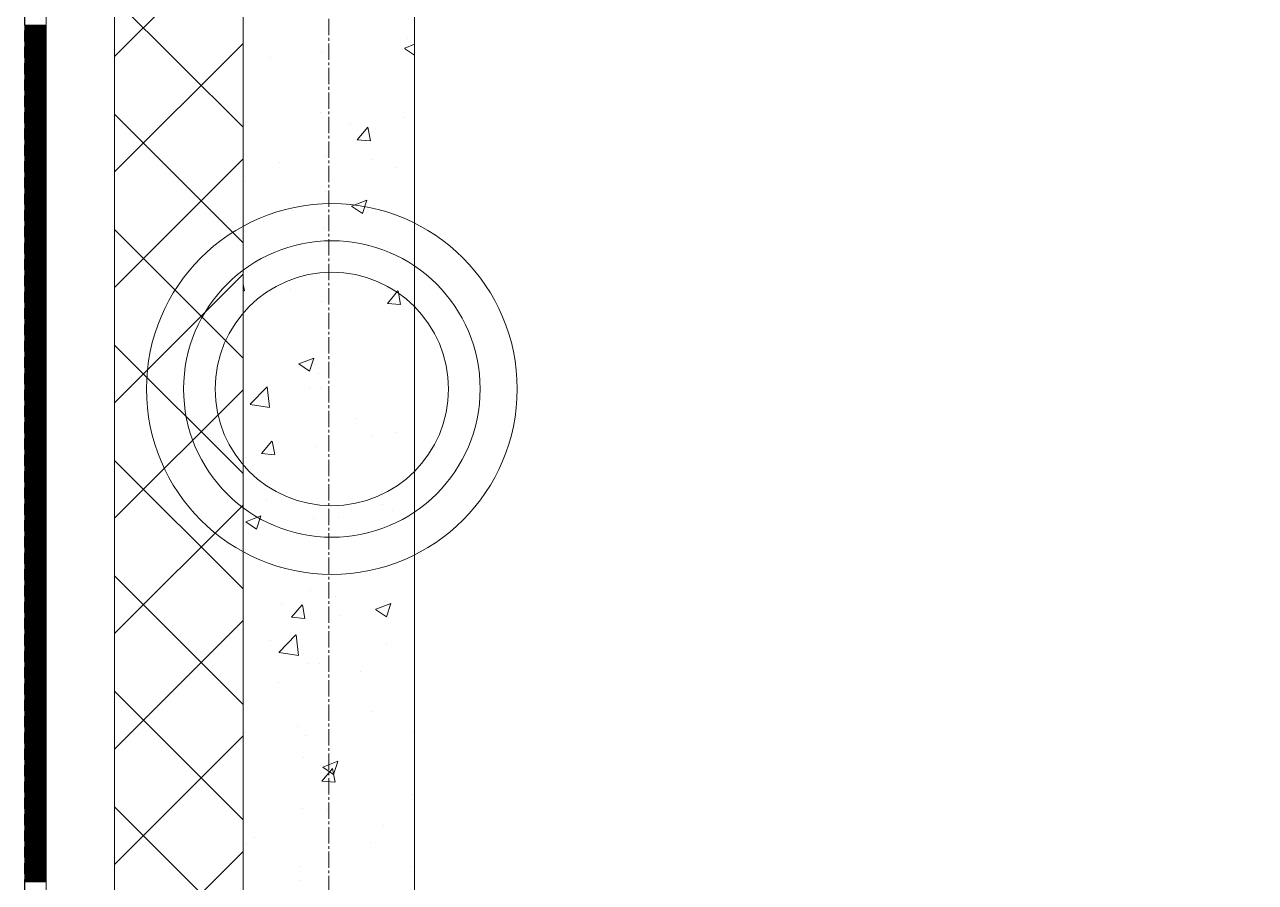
# Model space of a CAD drawing. Header units: millimetres. Extents: x 538266 to 1167394, y 114608 to 637157.
# Drawn here: x 828883 to 830319, y 207996 to 208996 of the extents above; entities that cross this region are included whole.
import ezdxf
from ezdxf.enums import TextEntityAlignment as Align

# ---------------------------------------------------------------- set-up
doc = ezdxf.new("R2010")
doc.units = ezdxf.units.MM
doc.linetypes.add('CENTER2', pattern=[28.575, 19.05, -3.175, 3.175, -3.175])
doc.linetypes.add('DASHED', pattern=[19.05, 12.7, -6.35])
doc.layers.get('Defpoints').update_dxf_attribs({"color": 140})
doc.layers.add('АР_Делит', color=120, linetype='Continuous', lineweight=0, plot=False)
for name, color, linetype, lineweight in [('АР_Стены ПЕНОблок', 52, 'Continuous', 20), ('АР_Тонкая', 254, 'Continuous', 5), ('АР_Утеплитель', 31, 'Continuous', 0), ('АР_Штриховка', 8, 'Continuous', 0)]:
    doc.layers.add(name, color=color, linetype=linetype, lineweight=lineweight)
doc.layers.add('РД_Оси_100', color=7, linetype='Continuous', lineweight=0, true_color=0x525252)
doc.styles.add('style1', font='ARIALN.TTF')

# ---------------------------------------------------------------- blocks, each defined once
blk = doc.blocks.new('2_этаж')
at = {"layer": 'АР_Делит', "color": 18, "true_color": 0x000000}
for radius in [216.3, 173, 136.2]:
    blk.add_circle((672877, 208571.3), radius, dxfattribs=at)
at = {"layer": 'АР_Стены ПЕНОблок', "color": 18, "linetype": 'Continuous', "lineweight": 20, "true_color": 0x000000}
for p, q in [((672773.6, 213213.2), (672773.6, 137013.2)), ((672973.6, 137013.2), (672973.6, 213213.2))]:
    blk.add_line(p, q, dxfattribs=at)
at = {"layer": 'АР_Тонкая', "color": 18, "linetype": 'Continuous', "lineweight": 5, "true_color": 0x000000}
for p, q in [((672518.6, 213213.2), (672518.6, 137013.2)), ((672543.6, 213213.2), (672543.6, 137013.2)), ((672543.6, 137013.2), (672543.6, 213213.2)), ((672623.6, 137013.2), (672623.6, 213213.2))]:
    blk.add_line(p, q, dxfattribs=at)
at = {"layer": 'АР_Утеплитель', "color": 18, "linetype": 'Continuous', "lineweight": 0, "true_color": 0x000000}
for p, q in [((672623.6, 213213.2), (672623.6, 137013.2)), ((672773.6, 137013.2), (672773.6, 213213.2))]:
    blk.add_line(p, q, dxfattribs=at)
at = {"layer": 'АР_Штриховка', "color": 18, "linetype": 'Continuous', "lineweight": 0, "true_color": 0x000000}
for p, q in [((672623.6, 208959.3), (672773.6, 209109.3)), ((672773.6, 208876.7), (672623.6, 209026.7)), ((672518.6, 208996), (672543.6, 208996)), ((672518.6, 208995), (672543.6, 208995)), ((672518.6, 208994), (672543.6, 208994)), ((672518.6, 208993), (672543.6, 208993)), ((672518.6, 208992), (672543.6, 208992)), ((672518.6, 208991), (672543.6, 208991)), ((672518.6, 208990), (672543.6, 208990)), ((672518.6, 208989), (672543.6, 208989)), ((672518.6, 208988), (672543.6, 208988)), ((672518.6, 208987), (672543.6, 208987)), ((672518.6, 208986), (672543.6, 208986)), ((672518.6, 208985), (672543.6, 208985)), ((672518.6, 208984), (672543.6, 208984)), ((672518.6, 208983), (672543.6, 208983)), ((672518.6, 208982), (672543.6, 208982)), ((672518.6, 208981), (672543.6, 208981)), ((672518.6, 208980), (672543.6, 208980)), ((672518.6, 208979), (672543.6, 208979)), ((672518.6, 208978), (672543.6, 208978)), ((672518.6, 208977), (672543.6, 208977)), ((672518.6, 208976), (672543.6, 208976)), ((672518.6, 208975), (672543.6, 208975)), ((672518.6, 208974), (672543.6, 208974)), ((672518.6, 208973), (672543.6, 208973)), ((672518.6, 208972), (672543.6, 208972)), ((672623.6, 208824.6), (672773.6, 208974.6)), ((672962, 208969), (672973.6, 208973.5)), ((672965.4, 208979.8), (672965.4, 208979.8)), ((672518.6, 208971), (672543.6, 208971)), ((672518.6, 208970), (672543.6, 208970)), ((672518.6, 208969), (672543.6, 208969)), ((672518.6, 208968), (672543.6, 208968)), ((672518.6, 208967), (672543.6, 208967)), ((672518.6, 208966), (672543.6, 208966)), ((672518.6, 208965), (672543.6, 208965)), ((672518.6, 208964), (672543.6, 208964)), ((672518.6, 208963), (672543.6, 208963)), ((672518.6, 208962), (672543.6, 208962)), ((672518.6, 208961), (672543.6, 208961)), ((672518.6, 208960), (672543.6, 208960)), ((672518.6, 208959), (672543.6, 208959)), ((672518.6, 208958), (672543.6, 208958)), ((672518.6, 208957), (672543.6, 208957)), ((672805, 208958.7), (672805, 208958.7)), ((672865.3, 208965.7), (672865.3, 208965.7)), ((672961.9, 208968.8), (672973.6, 208960.9)), ((672518.6, 208956), (672543.6, 208956)), ((672518.6, 208955), (672543.6, 208955)), ((672518.6, 208954), (672543.6, 208954)), ((672518.6, 208953), (672543.6, 208953)), ((672518.6, 208952), (672543.6, 208952)), ((672518.6, 208951), (672543.6, 208951)), ((672518.6, 208950), (672543.6, 208950)), ((672518.6, 208949), (672543.6, 208949)), ((672518.6, 208948), (672543.6, 208948)), ((672518.6, 208947), (672543.6, 208947)), ((672518.6, 208946), (672543.6, 208946)), ((672518.6, 208945), (672543.6, 208945)), ((672518.6, 208944), (672543.6, 208944)), ((672518.6, 208943), (672543.6, 208943)), ((672518.6, 208942), (672543.6, 208942)), ((672518.6, 208941), (672543.6, 208941)), ((672518.6, 208940), (672543.6, 208940)), ((672518.6, 208939), (672543.6, 208939)), ((672518.6, 208938), (672543.6, 208938)), ((672518.6, 208937), (672543.6, 208937)), ((672518.6, 208936), (672543.6, 208936)), ((672518.6, 208935), (672543.6, 208935)), ((672518.6, 208934), (672543.6, 208934)), ((672518.6, 208933), (672543.6, 208933)), ((672518.6, 208932), (672543.6, 208932)), ((672518.6, 208931), (672543.6, 208931)), ((672518.6, 208930), (672543.6, 208930)), ((672518.6, 208929), (672543.6, 208929)), ((672518.6, 208928), (672543.6, 208928)), ((672518.6, 208927), (672543.6, 208927)), ((672518.6, 208926), (672543.6, 208926)), ((672518.6, 208925), (672543.6, 208925)), ((672518.6, 208924), (672543.6, 208924)), ((672518.6, 208923), (672543.6, 208923)), ((672518.6, 208922), (672543.6, 208922)), ((672518.6, 208921), (672543.6, 208921)), ((672518.6, 208920), (672543.6, 208920)), ((672518.6, 208919), (672543.6, 208919)), ((672518.6, 208918), (672543.6, 208918)), ((672518.6, 208917), (672543.6, 208917)), ((672518.6, 208916), (672543.6, 208916)), ((672518.6, 208915), (672543.6, 208915)), ((672518.6, 208914), (672543.6, 208914)), ((672874.2, 208927.5), (672874.2, 208927.5)), ((672518.6, 208913), (672543.6, 208913)), ((672518.6, 208912), (672543.6, 208912)), ((672518.6, 208911), (672543.6, 208911)), ((672518.6, 208910), (672543.6, 208910)), ((672518.6, 208909), (672543.6, 208909)), ((672518.6, 208908), (672543.6, 208908)), ((672518.6, 208907), (672543.6, 208907)), ((672518.6, 208906), (672543.6, 208906)), ((672518.6, 208905), (672543.6, 208905)), ((672518.6, 208904), (672543.6, 208904)), ((672518.6, 208903), (672543.6, 208903)), ((672518.6, 208902), (672543.6, 208902)), ((672518.6, 208901), (672543.6, 208901)), ((672518.6, 208900), (672543.6, 208900)), ((672518.6, 208899), (672543.6, 208899)), ((672518.6, 208898), (672543.6, 208898)), ((672518.6, 208897), (672543.6, 208897)), ((672518.6, 208896), (672543.6, 208896)), ((672518.6, 208895), (672543.6, 208895)), ((672518.6, 208894), (672543.6, 208894)), ((672518.6, 208893), (672543.6, 208893)), ((672518.6, 208892), (672543.6, 208892)), ((672518.6, 208891), (672543.6, 208891)), ((672518.6, 208890), (672543.6, 208890)), ((672518.6, 208889), (672543.6, 208889)), ((672518.6, 208888), (672543.6, 208888)), ((672518.6, 208887), (672543.6, 208887)), ((672518.6, 208886), (672543.6, 208886)), ((672773.6, 208742), (672623.6, 208892)), ((672864, 208894.4), (672864, 208894.4)), ((672962.1, 208888), (672962.1, 208888)), ((672518.6, 208885), (672543.6, 208885)), ((672518.6, 208884), (672543.6, 208884)), ((672518.6, 208883), (672543.6, 208883)), ((672518.6, 208882), (672543.6, 208882)), ((672518.6, 208881), (672543.6, 208881)), ((672518.6, 208880), (672543.6, 208880)), ((672518.6, 208879), (672543.6, 208879)), ((672518.6, 208878), (672543.6, 208878)), ((672518.6, 208877), (672543.6, 208877)), ((672518.6, 208876), (672543.6, 208876)), ((672518.6, 208875), (672543.6, 208875)), ((672518.6, 208874), (672543.6, 208874)), ((672518.6, 208873), (672543.6, 208873)), ((672518.6, 208872), (672543.6, 208872)), ((672518.6, 208871), (672543.6, 208871)), ((672898.6, 208879.6), (672898.6, 208879.6)), ((672906.5, 208862.1), (672918.8, 208876.7)), ((672922, 208860.8), (672919.1, 208876.8)), ((672518.6, 208870), (672543.6, 208870)), ((672518.6, 208869), (672543.6, 208869)), ((672518.6, 208868), (672543.6, 208868)), ((672518.6, 208867), (672543.6, 208867)), ((672518.6, 208866), (672543.6, 208866)), ((672518.6, 208865), (672543.6, 208865)), ((672518.6, 208864), (672543.6, 208864)), ((672518.6, 208863), (672543.6, 208863)), ((672518.6, 208862), (672543.6, 208862)), ((672518.6, 208861), (672543.6, 208861)), ((672518.6, 208860), (672543.6, 208860)), ((672518.6, 208859), (672543.6, 208859)), ((672518.6, 208858), (672543.6, 208858)), ((672518.6, 208857), (672543.6, 208857)), ((672906.5, 208862.1), (672921.7, 208860.8)), ((672518.6, 208856), (672543.6, 208856)), ((672518.6, 208855), (672543.6, 208855)), ((672518.6, 208854), (672543.6, 208854)), ((672518.6, 208853), (672543.6, 208853)), ((672518.6, 208852), (672543.6, 208852)), ((672518.6, 208851), (672543.6, 208851)), ((672518.6, 208850), (672543.6, 208850)), ((672518.6, 208849), (672543.6, 208849)), ((672518.6, 208848), (672543.6, 208848)), ((672518.6, 208847), (672543.6, 208847)), ((672518.6, 208846), (672543.6, 208846)), ((672518.6, 208845), (672543.6, 208845)), ((672518.6, 208844), (672543.6, 208844)), ((672518.6, 208843), (672543.6, 208843)), ((672871.1, 208842.9), (672871.1, 208842.9)), ((672518.6, 208842), (672543.6, 208842)), ((672518.6, 208841), (672543.6, 208841)), ((672518.6, 208840), (672543.6, 208840)), ((672518.6, 208839), (672543.6, 208839)), ((672518.6, 208838), (672543.6, 208838)), ((672518.6, 208837), (672543.6, 208837)), ((672518.6, 208836), (672543.6, 208836)), ((672518.6, 208835), (672543.6, 208835)), ((672518.6, 208834), (672543.6, 208834)), ((672518.6, 208833), (672543.6, 208833)), ((672518.6, 208832), (672543.6, 208832)), ((672518.6, 208831), (672543.6, 208831)), ((672518.6, 208830), (672543.6, 208830)), ((672518.6, 208829), (672543.6, 208829)), ((672518.6, 208828), (672543.6, 208828)), ((672623.6, 208689.9), (672773.6, 208839.9)), ((672815.9, 208836), (672815.9, 208836)), ((672924.8, 208838.6), (672924.8, 208838.6)), ((672951.4, 208830.2), (672951.4, 208830.2)), ((672518.6, 208827), (672543.6, 208827)), ((672518.6, 208826), (672543.6, 208826)), ((672518.6, 208825), (672543.6, 208825)), ((672518.6, 208824), (672543.6, 208824)), ((672518.6, 208823), (672543.6, 208823)), ((672518.6, 208822), (672543.6, 208822)), ((672518.6, 208821), (672543.6, 208821)), ((672518.6, 208820), (672543.6, 208820)), ((672518.6, 208819), (672543.6, 208819)), ((672518.6, 208818), (672543.6, 208818)), ((672518.6, 208817), (672543.6, 208817)), ((672518.6, 208816), (672543.6, 208816)), ((672518.6, 208815), (672543.6, 208815)), ((672518.6, 208814), (672543.6, 208814)), ((672518.6, 208813), (672543.6, 208813)), ((672518.6, 208812), (672543.6, 208812)), ((672518.6, 208811), (672543.6, 208811)), ((672518.6, 208810), (672543.6, 208810)), ((672518.6, 208809), (672543.6, 208809)), ((672518.6, 208808), (672543.6, 208808)), ((672518.6, 208807), (672543.6, 208807)), ((672518.6, 208806), (672543.6, 208806)), ((672518.6, 208805), (672543.6, 208805)), ((672518.6, 208804), (672543.6, 208804)), ((672518.6, 208803), (672543.6, 208803)), ((672518.6, 208802), (672543.6, 208802)), ((672518.6, 208801), (672543.6, 208801)), ((672518.6, 208800), (672543.6, 208800)), ((672776.7, 208813.2), (672776.7, 208813.2)), ((672869.4, 208801.8), (672869.4, 208801.8)), ((672518.6, 208799), (672543.6, 208799)), ((672518.6, 208798), (672543.6, 208798)), ((672518.6, 208797), (672543.6, 208797)), ((672518.6, 208796), (672543.6, 208796)), ((672518.6, 208795), (672543.6, 208795)), ((672518.6, 208794), (672543.6, 208794)), ((672518.6, 208793), (672543.6, 208793)), ((672518.6, 208792), (672543.6, 208792)), ((672518.6, 208791), (672543.6, 208791)), ((672518.6, 208790), (672543.6, 208790)), ((672518.6, 208789), (672543.6, 208789)), ((672518.6, 208788), (672543.6, 208788)), ((672518.6, 208787), (672543.6, 208787)), ((672518.6, 208786), (672543.6, 208786)), ((672518.6, 208785), (672543.6, 208785)), ((672895.3, 208787.8), (672895.3, 208787.8)), ((672900.1, 208784.8), (672917.9, 208791.6)), ((672912.7, 208776.1), (672917.9, 208791.5)), ((672518.6, 208784), (672543.6, 208784)), ((672518.6, 208783), (672543.6, 208783)), ((672518.6, 208782), (672543.6, 208782)), ((672518.6, 208781), (672543.6, 208781)), ((672518.6, 208780), (672543.6, 208780)), ((672518.6, 208779), (672543.6, 208779)), ((672518.6, 208778), (672543.6, 208778)), ((672518.6, 208777), (672543.6, 208777)), ((672518.6, 208776), (672543.6, 208776)), ((672518.6, 208775), (672543.6, 208775)), ((672518.6, 208774), (672543.6, 208774)), ((672518.6, 208773), (672543.6, 208773)), ((672518.6, 208772), (672543.6, 208772)), ((672518.6, 208771), (672543.6, 208771)), ((672831.7, 208779.4), (672831.7, 208779.4)), ((672900.1, 208784.6), (672912.7, 208776.1)), ((672518.6, 208770), (672543.6, 208770)), ((672518.6, 208769), (672543.6, 208769)), ((672518.6, 208768), (672543.6, 208768)), ((672518.6, 208767), (672543.6, 208767)), ((672518.6, 208766), (672543.6, 208766)), ((672518.6, 208765), (672543.6, 208765)), ((672518.6, 208764), (672543.6, 208764)), ((672518.6, 208763), (672543.6, 208763)), ((672518.6, 208762), (672543.6, 208762)), ((672518.6, 208761), (672543.6, 208761)), ((672518.6, 208760), (672543.6, 208760)), ((672518.6, 208759), (672543.6, 208759)), ((672518.6, 208758), (672543.6, 208758)), ((672518.6, 208757), (672543.6, 208757)), ((672518.6, 208756), (672543.6, 208756)), ((672773.6, 208607.3), (672623.6, 208757.3)), ((672868, 208758.4), (672868, 208758.4)), ((672518.6, 208755), (672543.6, 208755)), ((672518.6, 208754), (672543.6, 208754)), ((672518.6, 208753), (672543.6, 208753)), ((672518.6, 208752), (672543.6, 208752)), ((672518.6, 208751), (672543.6, 208751)), ((672518.6, 208750), (672543.6, 208750)), ((672518.6, 208749), (672543.6, 208749)), ((672518.6, 208748), (672543.6, 208748)), ((672518.6, 208747), (672543.6, 208747)), ((672518.6, 208746), (672543.6, 208746)), ((672518.6, 208745), (672543.6, 208745)), ((672518.6, 208744), (672543.6, 208744)), ((672518.6, 208743), (672543.6, 208743)), ((672518.6, 208742), (672543.6, 208742)), ((672518.6, 208741), (672543.6, 208741)), ((672518.6, 208740), (672543.6, 208740)), ((672518.6, 208739), (672543.6, 208739)), ((672518.6, 208738), (672543.6, 208738)), ((672518.6, 208737), (672543.6, 208737)), ((672518.6, 208736), (672543.6, 208736)), ((672518.6, 208735), (672543.6, 208735)), ((672518.6, 208734), (672543.6, 208734)), ((672518.6, 208733), (672543.6, 208733)), ((672518.6, 208732), (672543.6, 208732)), ((672518.6, 208731), (672543.6, 208731)), ((672518.6, 208730), (672543.6, 208730)), ((672518.6, 208729), (672543.6, 208729)), ((672518.6, 208728), (672543.6, 208728)), ((672518.6, 208727), (672543.6, 208727)), ((672518.6, 208726), (672543.6, 208726)), ((672518.6, 208725), (672543.6, 208725)), ((672518.6, 208724), (672543.6, 208724)), ((672518.6, 208723), (672543.6, 208723)), ((672518.6, 208722), (672543.6, 208722)), ((672518.6, 208721), (672543.6, 208721)), ((672518.6, 208720), (672543.6, 208720)), ((672518.6, 208719), (672543.6, 208719)), ((672518.6, 208718), (672543.6, 208718)), ((672518.6, 208717), (672543.6, 208717)), ((672518.6, 208716), (672543.6, 208716)), ((672518.6, 208715), (672543.6, 208715)), ((672518.6, 208714), (672543.6, 208714)), ((672518.6, 208713), (672543.6, 208713)), ((672873.7, 208724.3), (672873.7, 208724.3)), ((672518.6, 208712), (672543.6, 208712)), ((672518.6, 208711), (672543.6, 208711)), ((672518.6, 208710), (672543.6, 208710)), ((672518.6, 208709), (672543.6, 208709)), ((672518.6, 208708), (672543.6, 208708)), ((672518.6, 208707), (672543.6, 208707)), ((672518.6, 208706), (672543.6, 208706)), ((672518.6, 208705), (672543.6, 208705)), ((672518.6, 208704), (672543.6, 208704)), ((672518.6, 208703), (672543.6, 208703)), ((672518.6, 208702), (672543.6, 208702)), ((672518.6, 208701), (672543.6, 208701)), ((672518.6, 208700), (672543.6, 208700)), ((672518.6, 208699), (672543.6, 208699)), ((672623.6, 208555.2), (672773.6, 208705.2)), ((672900.9, 208701.1), (672900.9, 208701.1)), ((672924.7, 208700.3), (672924.7, 208700.3)), ((672518.6, 208698), (672543.6, 208698)), ((672518.6, 208697), (672543.6, 208697)), ((672518.6, 208696), (672543.6, 208696)), ((672518.6, 208695), (672543.6, 208695)), ((672518.6, 208694), (672543.6, 208694)), ((672518.6, 208693), (672543.6, 208693)), ((672518.6, 208692), (672543.6, 208692)), ((672518.6, 208691), (672543.6, 208691)), ((672518.6, 208690), (672543.6, 208690)), ((672518.6, 208689), (672543.6, 208689)), ((672518.6, 208688), (672543.6, 208688)), ((672518.6, 208687), (672543.6, 208687)), ((672518.6, 208686), (672543.6, 208686)), ((672518.6, 208685), (672543.6, 208685)), ((672775.1, 208685.7), (672773.6, 208693.8)), ((672773.6, 208685.8), (672774.8, 208685.7)), ((672828.5, 208687.6), (672828.5, 208687.6)), ((672941.8, 208671.1), (672954, 208685.7)), ((672957.2, 208669.8), (672954.3, 208685.7)), ((672518.6, 208684), (672543.6, 208684)), ((672518.6, 208683), (672543.6, 208683)), ((672518.6, 208682), (672543.6, 208682)), ((672518.6, 208681), (672543.6, 208681)), ((672518.6, 208680), (672543.6, 208680)), ((672518.6, 208679), (672543.6, 208679)), ((672518.6, 208678), (672543.6, 208678)), ((672518.6, 208677), (672543.6, 208677)), ((672518.6, 208676), (672543.6, 208676)), ((672518.6, 208675), (672543.6, 208675)), ((672518.6, 208674), (672543.6, 208674)), ((672518.6, 208673), (672543.6, 208673)), ((672518.6, 208672), (672543.6, 208672)), ((672518.6, 208671), (672543.6, 208671)), ((672518.6, 208670), (672543.6, 208670)), ((672864.9, 208673.8), (672864.9, 208673.8)), ((672941.8, 208671.1), (672956.9, 208669.7)), ((672518.6, 208669), (672543.6, 208669)), ((672518.6, 208668), (672543.6, 208668)), ((672518.6, 208667), (672543.6, 208667)), ((672518.6, 208666), (672543.6, 208666)), ((672518.6, 208665), (672543.6, 208665)), ((672518.6, 208664), (672543.6, 208664)), ((672518.6, 208663), (672543.6, 208663)), ((672518.6, 208662), (672543.6, 208662)), ((672518.6, 208661), (672543.6, 208661)), ((672518.6, 208660), (672543.6, 208660)), ((672518.6, 208659), (672543.6, 208659)), ((672518.6, 208658), (672543.6, 208658)), ((672518.6, 208657), (672543.6, 208657)), ((672518.6, 208656), (672543.6, 208656)), ((672518.6, 208655), (672543.6, 208655)), ((672518.6, 208654), (672543.6, 208654)), ((672518.6, 208653), (672543.6, 208653)), ((672518.6, 208652), (672543.6, 208652)), ((672518.6, 208651), (672543.6, 208651)), ((672518.6, 208650), (672543.6, 208650)), ((672518.6, 208649), (672543.6, 208649)), ((672518.6, 208648), (672543.6, 208648)), ((672518.6, 208647), (672543.6, 208647)), ((672518.6, 208646), (672543.6, 208646)), ((672518.6, 208645), (672543.6, 208645)), ((672518.6, 208644), (672543.6, 208644)), ((672518.6, 208643), (672543.6, 208643)), ((672518.6, 208642), (672543.6, 208642)), ((672518.6, 208641), (672543.6, 208641)), ((672518.6, 208640), (672543.6, 208640)), ((672518.6, 208639), (672543.6, 208639)), ((672518.6, 208638), (672543.6, 208638)), ((672518.6, 208637), (672543.6, 208637)), ((672518.6, 208636), (672543.6, 208636)), ((672518.6, 208635), (672543.6, 208635)), ((672518.6, 208634), (672543.6, 208634)), ((672518.6, 208633), (672543.6, 208633)), ((672518.6, 208632), (672543.6, 208632)), ((672518.6, 208631), (672543.6, 208631)), ((672518.6, 208630), (672543.6, 208630)), ((672518.6, 208629), (672543.6, 208629)), ((672518.6, 208628), (672543.6, 208628)), ((672518.6, 208627), (672543.6, 208627)), ((672518.6, 208626), (672543.6, 208626)), ((672518.6, 208625), (672543.6, 208625)), ((672518.6, 208624), (672543.6, 208624)), ((672518.6, 208623), (672543.6, 208623)), ((672518.6, 208622), (672543.6, 208622)), ((672518.6, 208621), (672543.6, 208621)), ((672518.6, 208620), (672543.6, 208620)), ((672518.6, 208619), (672543.6, 208619)), ((672518.6, 208618), (672543.6, 208618)), ((672518.6, 208617), (672543.6, 208617)), ((672518.6, 208616), (672543.6, 208616)), ((672518.6, 208615), (672543.6, 208615)), ((672518.6, 208614), (672543.6, 208614)), ((672518.6, 208613), (672543.6, 208613)), ((672773.6, 208472.6), (672623.6, 208622.6)), ((672518.6, 208612), (672543.6, 208612)), ((672518.6, 208611), (672543.6, 208611)), ((672518.6, 208610), (672543.6, 208610)), ((672518.6, 208609), (672543.6, 208609)), ((672518.6, 208608), (672543.6, 208608)), ((672518.6, 208607), (672543.6, 208607)), ((672518.6, 208606), (672543.6, 208606)), ((672518.6, 208605), (672543.6, 208605)), ((672518.6, 208604), (672543.6, 208604)), ((672518.6, 208603), (672543.6, 208603)), ((672518.6, 208602), (672543.6, 208602)), ((672518.6, 208601), (672543.6, 208601)), ((672518.6, 208600), (672543.6, 208600)), ((672518.6, 208599), (672543.6, 208599)), ((672518.6, 208598), (672543.6, 208598)), ((672838.3, 208600.6), (672856.1, 208607.4)), ((672838.3, 208600.5), (672850.9, 208591.9)), ((672850.9, 208591.9), (672856.1, 208607.3)), ((672857.9, 208600.1), (672857.9, 208600.1)), ((672518.6, 208597), (672543.6, 208597)), ((672518.6, 208596), (672543.6, 208596)), ((672518.6, 208595), (672543.6, 208595)), ((672518.6, 208594), (672543.6, 208594)), ((672518.6, 208593), (672543.6, 208593)), ((672518.6, 208592), (672543.6, 208592)), ((672518.6, 208591), (672543.6, 208591)), ((672518.6, 208590), (672543.6, 208590)), ((672518.6, 208589), (672543.6, 208589)), ((672518.6, 208588), (672543.6, 208588)), ((672518.6, 208587), (672543.6, 208587)), ((672518.6, 208586), (672543.6, 208586)), ((672518.6, 208585), (672543.6, 208585)), ((672518.6, 208584), (672543.6, 208584)), ((672861.8, 208589.3), (672861.8, 208589.3)), ((672518.6, 208583), (672543.6, 208583)), ((672518.6, 208582), (672543.6, 208582)), ((672518.6, 208581), (672543.6, 208581)), ((672518.6, 208580), (672543.6, 208580)), ((672518.6, 208579), (672543.6, 208579)), ((672518.6, 208578), (672543.6, 208578)), ((672518.6, 208577), (672543.6, 208577)), ((672518.6, 208576), (672543.6, 208576)), ((672518.6, 208575), (672543.6, 208575)), ((672518.6, 208574), (672543.6, 208574)), ((672518.6, 208573), (672543.6, 208573)), ((672518.6, 208572), (672543.6, 208572)), ((672518.6, 208571), (672543.6, 208571)), ((672518.6, 208570), (672543.6, 208570)), ((672623.6, 208420.5), (672773.6, 208570.5)), ((672781.6, 208553.4), (672801.4, 208574)), ((672804.3, 208549.9), (672801.5, 208574)), ((672851.5, 208571.3), (672851.5, 208571.3)), ((672863.2, 208572.8), (672863.2, 208572.8)), ((672518.6, 208569), (672543.6, 208569)), ((672518.6, 208568), (672543.6, 208568)), ((672518.6, 208567), (672543.6, 208567)), ((672518.6, 208566), (672543.6, 208566)), ((672518.6, 208565), (672543.6, 208565)), ((672518.6, 208564), (672543.6, 208564)), ((672518.6, 208563), (672543.6, 208563)), ((672518.6, 208562), (672543.6, 208562)), ((672518.6, 208561), (672543.6, 208561)), ((672518.6, 208560), (672543.6, 208560)), ((672518.6, 208559), (672543.6, 208559)), ((672518.6, 208558), (672543.6, 208558)), ((672518.6, 208557), (672543.6, 208557)), ((672518.6, 208556), (672543.6, 208556)), ((672518.6, 208555), (672543.6, 208555)), ((672518.6, 208554), (672543.6, 208554)), ((672518.6, 208553), (672543.6, 208553)), ((672518.6, 208552), (672543.6, 208552)), ((672518.6, 208551), (672543.6, 208551)), ((672518.6, 208550), (672543.6, 208550)), ((672518.6, 208549), (672543.6, 208549)), ((672518.6, 208548), (672543.6, 208548)), ((672518.6, 208547), (672543.6, 208547)), ((672518.6, 208546), (672543.6, 208546)), ((672518.6, 208545), (672543.6, 208545)), ((672518.6, 208544), (672543.6, 208544)), ((672518.6, 208543), (672543.6, 208543)), ((672518.6, 208542), (672543.6, 208542)), ((672518.6, 208541), (672543.6, 208541)), ((672781.7, 208553.2), (672804.3, 208549.7)), ((672518.6, 208540), (672543.6, 208540)), ((672518.6, 208539), (672543.6, 208539)), ((672518.6, 208538), (672543.6, 208538)), ((672518.6, 208537), (672543.6, 208537)), ((672518.6, 208536), (672543.6, 208536)), ((672518.6, 208535), (672543.6, 208535)), ((672518.6, 208534), (672543.6, 208534)), ((672518.6, 208533), (672543.6, 208533)), ((672518.6, 208532), (672543.6, 208532)), ((672518.6, 208531), (672543.6, 208531)), ((672518.6, 208530), (672543.6, 208530)), ((672518.6, 208529), (672543.6, 208529)), ((672518.6, 208528), (672543.6, 208528)), ((672518.6, 208527), (672543.6, 208527)), ((672905, 208537.2), (672905, 208537.2)), ((672518.6, 208526), (672543.6, 208526)), ((672518.6, 208525), (672543.6, 208525)), ((672518.6, 208524), (672543.6, 208524)), ((672518.6, 208523), (672543.6, 208523)), ((672518.6, 208522), (672543.6, 208522)), ((672518.6, 208521), (672543.6, 208521)), ((672518.6, 208520), (672543.6, 208520)), ((672518.6, 208519), (672543.6, 208519)), ((672518.6, 208518), (672543.6, 208518)), ((672518.6, 208517), (672543.6, 208517)), ((672518.6, 208516), (672543.6, 208516)), ((672518.6, 208515), (672543.6, 208515)), ((672518.6, 208514), (672543.6, 208514)), ((672518.6, 208513), (672543.6, 208513)), ((672518.6, 208512), (672543.6, 208512)), ((672924.1, 208517), (672924.1, 208517)), ((672951.5, 208521), (672951.5, 208521)), ((672518.6, 208511), (672543.6, 208511)), ((672518.6, 208510), (672543.6, 208510)), ((672518.6, 208509), (672543.6, 208509)), ((672518.6, 208508), (672543.6, 208508)), ((672518.6, 208507), (672543.6, 208507)), ((672518.6, 208506), (672543.6, 208506)), ((672518.6, 208505), (672543.6, 208505)), ((672518.6, 208504), (672543.6, 208504)), ((672518.6, 208503), (672543.6, 208503)), ((672518.6, 208502), (672543.6, 208502)), ((672518.6, 208501), (672543.6, 208501)), ((672518.6, 208500), (672543.6, 208500)), ((672518.6, 208499), (672543.6, 208499)), ((672518.6, 208498), (672543.6, 208498)), ((672791.1, 208499.9), (672791.1, 208499.9)), ((672794.8, 208496), (672807.1, 208510.5)), ((672810.3, 208494.7), (672807.4, 208510.6)), ((672858.7, 208504.7), (672858.7, 208504.7)), ((672518.6, 208497), (672543.6, 208497)), ((672518.6, 208496), (672543.6, 208496)), ((672518.6, 208495), (672543.6, 208495)), ((672518.6, 208494), (672543.6, 208494)), ((672518.6, 208493), (672543.6, 208493)), ((672518.6, 208492), (672543.6, 208492)), ((672518.6, 208491), (672543.6, 208491)), ((672518.6, 208490), (672543.6, 208490)), ((672518.6, 208489), (672543.6, 208489)), ((672518.6, 208488), (672543.6, 208488)), ((672518.6, 208487), (672543.6, 208487)), ((672518.6, 208486), (672543.6, 208486)), ((672518.6, 208485), (672543.6, 208485)), ((672518.6, 208484), (672543.6, 208484)), ((672773.6, 208337.9), (672623.6, 208487.9)), ((672775.9, 208491.6), (672775.9, 208491.6)), ((672794.8, 208495.9), (672810, 208494.6)), ((672518.6, 208483), (672543.6, 208483)), ((672518.6, 208482), (672543.6, 208482)), ((672518.6, 208481), (672543.6, 208481)), ((672518.6, 208480), (672543.6, 208480)), ((672518.6, 208479), (672543.6, 208479)), ((672518.6, 208478), (672543.6, 208478)), ((672518.6, 208477), (672543.6, 208477)), ((672518.6, 208476), (672543.6, 208476)), ((672518.6, 208475), (672543.6, 208475)), ((672518.6, 208474), (672543.6, 208474)), ((672518.6, 208473), (672543.6, 208473)), ((672518.6, 208472), (672543.6, 208472)), ((672518.6, 208471), (672543.6, 208471)), ((672518.6, 208470), (672543.6, 208470)), ((672518.6, 208469), (672543.6, 208469)), ((672518.6, 208468), (672543.6, 208468)), ((672518.6, 208467), (672543.6, 208467)), ((672518.6, 208466), (672543.6, 208466)), ((672518.6, 208465), (672543.6, 208465)), ((672518.6, 208464), (672543.6, 208464)), ((672518.6, 208463), (672543.6, 208463)), ((672518.6, 208462), (672543.6, 208462)), ((672518.6, 208461), (672543.6, 208461)), ((672518.6, 208460), (672543.6, 208460)), ((672518.6, 208459), (672543.6, 208459)), ((672518.6, 208458), (672543.6, 208458)), ((672518.6, 208457), (672543.6, 208457)), ((672518.6, 208456), (672543.6, 208456)), ((672518.6, 208455), (672543.6, 208455)), ((672518.6, 208454), (672543.6, 208454)), ((672518.6, 208453), (672543.6, 208453)), ((672518.6, 208452), (672543.6, 208452)), ((672518.6, 208451), (672543.6, 208451)), ((672518.6, 208450), (672543.6, 208450)), ((672518.6, 208449), (672543.6, 208449)), ((672518.6, 208448), (672543.6, 208448)), ((672518.6, 208447), (672543.6, 208447)), ((672518.6, 208446), (672543.6, 208446)), ((672518.6, 208445), (672543.6, 208445)), ((672518.6, 208444), (672543.6, 208444)), ((672518.6, 208443), (672543.6, 208443)), ((672518.6, 208442), (672543.6, 208442)), ((672518.6, 208441), (672543.6, 208441)), ((672518.6, 208440), (672543.6, 208440)), ((672800.9, 208442.2), (672800.9, 208442.2)), ((672518.6, 208439), (672543.6, 208439)), ((672518.6, 208438), (672543.6, 208438)), ((672518.6, 208437), (672543.6, 208437)), ((672518.6, 208436), (672543.6, 208436)), ((672518.6, 208435), (672543.6, 208435)), ((672518.6, 208434), (672543.6, 208434)), ((672518.6, 208433), (672543.6, 208433)), ((672518.6, 208432), (672543.6, 208432)), ((672518.6, 208431), (672543.6, 208431)), ((672518.6, 208430), (672543.6, 208430)), ((672518.6, 208429), (672543.6, 208429)), ((672518.6, 208428), (672543.6, 208428)), ((672518.6, 208427), (672543.6, 208427)), ((672518.6, 208426), (672543.6, 208426)), ((672623.6, 208285.8), (672773.6, 208435.8)), ((672936.5, 208436.5), (672936.5, 208436.5)), ((672948.2, 208429.2), (672948.2, 208429.2)), ((672518.6, 208425), (672543.6, 208425)), ((672518.6, 208424), (672543.6, 208424)), ((672518.6, 208423), (672543.6, 208423)), ((672518.6, 208422), (672543.6, 208422)), ((672518.6, 208421), (672543.6, 208421)), ((672518.6, 208420), (672543.6, 208420)), ((672518.6, 208419), (672543.6, 208419)), ((672518.6, 208418), (672543.6, 208418)), ((672518.6, 208417), (672543.6, 208417)), ((672518.6, 208416), (672543.6, 208416)), ((672518.6, 208415), (672543.6, 208415)), ((672518.6, 208414), (672543.6, 208414)), ((672518.6, 208413), (672543.6, 208413)), ((672518.6, 208412), (672543.6, 208412)), ((672776.5, 208416.4), (672794.3, 208423.3)), ((672776.5, 208416.3), (672789.1, 208407.7)), ((672789.1, 208407.7), (672794.3, 208423.1)), ((672855.6, 208420.2), (672855.6, 208420.2)), ((672884.6, 208420.9), (672884.6, 208420.9)), ((672518.6, 208411), (672543.6, 208411)), ((672518.6, 208410), (672543.6, 208410)), ((672518.6, 208409), (672543.6, 208409)), ((672518.6, 208408), (672543.6, 208408)), ((672518.6, 208407), (672543.6, 208407)), ((672518.6, 208406), (672543.6, 208406)), ((672518.6, 208405), (672543.6, 208405)), ((672518.6, 208404), (672543.6, 208404)), ((672518.6, 208403), (672543.6, 208403)), ((672518.6, 208402), (672543.6, 208402)), ((672518.6, 208401), (672543.6, 208401)), ((672518.6, 208400), (672543.6, 208400)), ((672518.6, 208399), (672543.6, 208399)), ((672518.6, 208398), (672543.6, 208398)), ((672518.6, 208397), (672543.6, 208397)), ((672872.9, 208402.7), (672872.9, 208402.7)), ((672518.6, 208396), (672543.6, 208396)), ((672518.6, 208395), (672543.6, 208395)), ((672518.6, 208394), (672543.6, 208394)), ((672518.6, 208393), (672543.6, 208393)), ((672518.6, 208392), (672543.6, 208392)), ((672518.6, 208391), (672543.6, 208391)), ((672518.6, 208390), (672543.6, 208390)), ((672518.6, 208389), (672543.6, 208389)), ((672518.6, 208388), (672543.6, 208388)), ((672518.6, 208387), (672543.6, 208387)), ((672518.6, 208386), (672543.6, 208386)), ((672518.6, 208385), (672543.6, 208385)), ((672518.6, 208384), (672543.6, 208384)), ((672518.6, 208383), (672543.6, 208383)), ((672518.6, 208382), (672543.6, 208382)), ((672518.6, 208381), (672543.6, 208381)), ((672518.6, 208380), (672543.6, 208380)), ((672518.6, 208379), (672543.6, 208379)), ((672518.6, 208378), (672543.6, 208378)), ((672518.6, 208377), (672543.6, 208377)), ((672518.6, 208376), (672543.6, 208376)), ((672518.6, 208375), (672543.6, 208375)), ((672518.6, 208374), (672543.6, 208374)), ((672518.6, 208373), (672543.6, 208373)), ((672518.6, 208372), (672543.6, 208372)), ((672518.6, 208371), (672543.6, 208371)), ((672518.6, 208370), (672543.6, 208370)), ((672518.6, 208369), (672543.6, 208369)), ((672518.6, 208368), (672543.6, 208368)), ((672518.6, 208367), (672543.6, 208367)), ((672518.6, 208366), (672543.6, 208366)), ((672518.6, 208365), (672543.6, 208365)), ((672518.6, 208364), (672543.6, 208364)), ((672518.6, 208363), (672543.6, 208363)), ((672518.6, 208362), (672543.6, 208362)), ((672518.6, 208361), (672543.6, 208361)), ((672518.6, 208360), (672543.6, 208360)), ((672518.6, 208359), (672543.6, 208359)), ((672518.6, 208358), (672543.6, 208358)), ((672518.6, 208357), (672543.6, 208357)), ((672518.6, 208356), (672543.6, 208356)), ((672518.6, 208355), (672543.6, 208355)), ((672518.6, 208354), (672543.6, 208354)), ((672518.6, 208353), (672543.6, 208353)), ((672518.6, 208352), (672543.6, 208352)), ((672518.6, 208351), (672543.6, 208351)), ((672518.6, 208350), (672543.6, 208350)), ((672518.6, 208349), (672543.6, 208349)), ((672518.6, 208348), (672543.6, 208348)), ((672518.6, 208347), (672543.6, 208347)), ((672518.6, 208346), (672543.6, 208346)), ((672518.6, 208345), (672543.6, 208345)), ((672518.6, 208344), (672543.6, 208344)), ((672518.6, 208343), (672543.6, 208343)), ((672518.6, 208342), (672543.6, 208342)), ((672518.6, 208341), (672543.6, 208341)), ((672518.6, 208340), (672543.6, 208340)), ((672773.6, 208203.2), (672623.6, 208353.2)), ((672518.6, 208339), (672543.6, 208339)), ((672518.6, 208338), (672543.6, 208338)), ((672518.6, 208337), (672543.6, 208337)), ((672518.6, 208336), (672543.6, 208336)), ((672518.6, 208335), (672543.6, 208335)), ((672518.6, 208334), (672543.6, 208334)), ((672518.6, 208333), (672543.6, 208333)), ((672518.6, 208332), (672543.6, 208332)), ((672518.6, 208331), (672543.6, 208331)), ((672518.6, 208330), (672543.6, 208330)), ((672518.6, 208329), (672543.6, 208329)), ((672518.6, 208328), (672543.6, 208328)), ((672518.6, 208327), (672543.6, 208327)), ((672518.6, 208326), (672543.6, 208326)), ((672852.6, 208335.6), (672852.6, 208335.6)), ((672881.4, 208329.1), (672881.4, 208329.1)), ((672518.6, 208325), (672543.6, 208325)), ((672518.6, 208324), (672543.6, 208324)), ((672518.6, 208323), (672543.6, 208323)), ((672518.6, 208322), (672543.6, 208322)), ((672518.6, 208321), (672543.6, 208321)), ((672518.6, 208320), (672543.6, 208320)), ((672518.6, 208319), (672543.6, 208319)), ((672518.6, 208318), (672543.6, 208318)), ((672518.6, 208317), (672543.6, 208317)), ((672518.6, 208316), (672543.6, 208316)), ((672518.6, 208315), (672543.6, 208315)), ((672518.6, 208314), (672543.6, 208314)), ((672518.6, 208313), (672543.6, 208313)), ((672518.6, 208312), (672543.6, 208312)), ((672518.6, 208311), (672543.6, 208311)), ((672817.8, 208320.7), (672817.8, 208320.7)), ((672830.1, 208304.9), (672842.3, 208319.5)), ((672845.5, 208303.6), (672842.6, 208319.5)), ((672928.1, 208314), (672940.7, 208305.5)), ((672928.2, 208314.2), (672945.9, 208321)), ((672940.7, 208305.5), (672945.9, 208320.8)), ((672518.6, 208310), (672543.6, 208310)), ((672518.6, 208309), (672543.6, 208309)), ((672518.6, 208308), (672543.6, 208308)), ((672518.6, 208307), (672543.6, 208307)), ((672518.6, 208306), (672543.6, 208306)), ((672518.6, 208305), (672543.6, 208305)), ((672518.6, 208304), (672543.6, 208304)), ((672518.6, 208303), (672543.6, 208303)), ((672518.6, 208302), (672543.6, 208302)), ((672518.6, 208301), (672543.6, 208301)), ((672518.6, 208300), (672543.6, 208300)), ((672518.6, 208299), (672543.6, 208299)), ((672518.6, 208298), (672543.6, 208298)), ((672518.6, 208297), (672543.6, 208297)), ((672623.6, 208151.1), (672773.6, 208301.1)), ((672830.1, 208304.9), (672845.2, 208303.6)), ((672887, 208306.7), (672887, 208306.7)), ((672518.6, 208296), (672543.6, 208296)), ((672518.6, 208295), (672543.6, 208295)), ((672518.6, 208294), (672543.6, 208294)), ((672518.6, 208293), (672543.6, 208293)), ((672518.6, 208292), (672543.6, 208292)), ((672518.6, 208291), (672543.6, 208291)), ((672518.6, 208290), (672543.6, 208290)), ((672518.6, 208289), (672543.6, 208289)), ((672518.6, 208288), (672543.6, 208288)), ((672518.6, 208287), (672543.6, 208287)), ((672518.6, 208286), (672543.6, 208286)), ((672518.6, 208285), (672543.6, 208285)), ((672518.6, 208284), (672543.6, 208284)), ((672518.6, 208283), (672543.6, 208283)), ((672815.3, 208263.9), (672835.1, 208284.5)), ((672838, 208260.4), (672835.2, 208284.5)), ((672518.6, 208282), (672543.6, 208282)), ((672518.6, 208281), (672543.6, 208281)), ((672518.6, 208280), (672543.6, 208280)), ((672518.6, 208279), (672543.6, 208279)), ((672518.6, 208278), (672543.6, 208278)), ((672518.6, 208277), (672543.6, 208277)), ((672518.6, 208276), (672543.6, 208276)), ((672518.6, 208275), (672543.6, 208275)), ((672518.6, 208274), (672543.6, 208274)), ((672518.6, 208273), (672543.6, 208273)), ((672518.6, 208272), (672543.6, 208272)), ((672518.6, 208271), (672543.6, 208271)), ((672518.6, 208270), (672543.6, 208270)), ((672518.6, 208269), (672543.6, 208269)), ((672518.6, 208268), (672543.6, 208268)), ((672805, 208278.3), (672805, 208278.3)), ((672940.6, 208272.6), (672940.6, 208272.6)), ((672518.6, 208267), (672543.6, 208267)), ((672518.6, 208266), (672543.6, 208266)), ((672518.6, 208265), (672543.6, 208265)), ((672518.6, 208264), (672543.6, 208264)), ((672518.6, 208263), (672543.6, 208263)), ((672518.6, 208262), (672543.6, 208262)), ((672518.6, 208261), (672543.6, 208261)), ((672518.6, 208260), (672543.6, 208260)), ((672518.6, 208259), (672543.6, 208259)), ((672518.6, 208258), (672543.6, 208258)), ((672518.6, 208257), (672543.6, 208257)), ((672518.6, 208256), (672543.6, 208256)), ((672518.6, 208255), (672543.6, 208255)), ((672518.6, 208254), (672543.6, 208254)), ((672815.4, 208263.8), (672838, 208260.3)), ((672518.6, 208253), (672543.6, 208253)), ((672518.6, 208252), (672543.6, 208252)), ((672518.6, 208251), (672543.6, 208251)), ((672518.6, 208250), (672543.6, 208250)), ((672518.6, 208249), (672543.6, 208249)), ((672518.6, 208248), (672543.6, 208248)), ((672518.6, 208247), (672543.6, 208247)), ((672518.6, 208246), (672543.6, 208246)), ((672518.6, 208245), (672543.6, 208245)), ((672518.6, 208244), (672543.6, 208244)), ((672518.6, 208243), (672543.6, 208243)), ((672518.6, 208242), (672543.6, 208242)), ((672518.6, 208241), (672543.6, 208241)), ((672518.6, 208240), (672543.6, 208240)), ((672518.6, 208239), (672543.6, 208239)), ((672849.5, 208251.1), (672849.5, 208251.1)), ((672862.5, 208251.1), (672862.5, 208251.1)), ((672910.8, 208241.5), (672910.8, 208241.5)), ((672518.6, 208238), (672543.6, 208238)), ((672518.6, 208237), (672543.6, 208237)), ((672518.6, 208236), (672543.6, 208236)), ((672518.6, 208235), (672543.6, 208235)), ((672518.6, 208234), (672543.6, 208234)), ((672518.6, 208233), (672543.6, 208233)), ((672518.6, 208232), (672543.6, 208232)), ((672518.6, 208231), (672543.6, 208231)), ((672518.6, 208230), (672543.6, 208230)), ((672518.6, 208229), (672543.6, 208229)), ((672518.6, 208228), (672543.6, 208228)), ((672518.6, 208227), (672543.6, 208227)), ((672518.6, 208226), (672543.6, 208226)), ((672518.6, 208225), (672543.6, 208225)), ((672814.6, 208228.9), (672814.6, 208228.9)), ((672518.6, 208224), (672543.6, 208224)), ((672518.6, 208223), (672543.6, 208223)), ((672518.6, 208222), (672543.6, 208222)), ((672518.6, 208221), (672543.6, 208221)), ((672518.6, 208220), (672543.6, 208220)), ((672518.6, 208219), (672543.6, 208219)), ((672518.6, 208218), (672543.6, 208218)), ((672518.6, 208217), (672543.6, 208217)), ((672518.6, 208216), (672543.6, 208216)), ((672518.6, 208215), (672543.6, 208215)), ((672518.6, 208214), (672543.6, 208214)), ((672518.6, 208213), (672543.6, 208213)), ((672518.6, 208212), (672543.6, 208212)), ((672518.6, 208211), (672543.6, 208211)), ((672773.6, 208068.5), (672623.6, 208218.5)), ((672518.6, 208210), (672543.6, 208210)), ((672518.6, 208209), (672543.6, 208209)), ((672518.6, 208208), (672543.6, 208208)), ((672518.6, 208207), (672543.6, 208207)), ((672518.6, 208206), (672543.6, 208206)), ((672518.6, 208205), (672543.6, 208205)), ((672518.6, 208204), (672543.6, 208204)), ((672518.6, 208203), (672543.6, 208203)), ((672518.6, 208202), (672543.6, 208202)), ((672518.6, 208201), (672543.6, 208201)), ((672518.6, 208200), (672543.6, 208200)), ((672518.6, 208199), (672543.6, 208199)), ((672518.6, 208198), (672543.6, 208198)), ((672518.6, 208197), (672543.6, 208197)), ((672518.6, 208196), (672543.6, 208196)), ((672518.6, 208195), (672543.6, 208195)), ((672518.6, 208194), (672543.6, 208194)), ((672518.6, 208193), (672543.6, 208193)), ((672518.6, 208192), (672543.6, 208192)), ((672518.6, 208191), (672543.6, 208191)), ((672518.6, 208190), (672543.6, 208190)), ((672518.6, 208189), (672543.6, 208189)), ((672518.6, 208188), (672543.6, 208188)), ((672518.6, 208187), (672543.6, 208187)), ((672518.6, 208186), (672543.6, 208186)), ((672518.6, 208185), (672543.6, 208185)), ((672518.6, 208184), (672543.6, 208184)), ((672518.6, 208183), (672543.6, 208183)), ((672518.6, 208182), (672543.6, 208182)), ((672923.3, 208195.3), (672923.3, 208195.3)), ((672518.6, 208181), (672543.6, 208181)), ((672518.6, 208180), (672543.6, 208180)), ((672518.6, 208179), (672543.6, 208179)), ((672518.6, 208178), (672543.6, 208178)), ((672518.6, 208177), (672543.6, 208177)), ((672518.6, 208176), (672543.6, 208176)), ((672518.6, 208175), (672543.6, 208175)), ((672518.6, 208174), (672543.6, 208174)), ((672518.6, 208173), (672543.6, 208173)), ((672518.6, 208172), (672543.6, 208172)), ((672518.6, 208171), (672543.6, 208171)), ((672518.6, 208170), (672543.6, 208170)), ((672518.6, 208169), (672543.6, 208169)), ((672518.6, 208168), (672543.6, 208168)), ((672775.2, 208169.9), (672775.2, 208169.9)), ((672836.5, 208177.6), (672836.5, 208177.6)), ((672972.1, 208171.8), (672972.1, 208171.8)), ((672518.6, 208167), (672543.6, 208167)), ((672518.6, 208166), (672543.6, 208166)), ((672518.6, 208165), (672543.6, 208165)), ((672518.6, 208164), (672543.6, 208164)), ((672518.6, 208163), (672543.6, 208163)), ((672518.6, 208162), (672543.6, 208162)), ((672518.6, 208161), (672543.6, 208161)), ((672518.6, 208160), (672543.6, 208160)), ((672518.6, 208159), (672543.6, 208159)), ((672518.6, 208158), (672543.6, 208158)), ((672518.6, 208157), (672543.6, 208157)), ((672518.6, 208156), (672543.6, 208156)), ((672518.6, 208155), (672543.6, 208155)), ((672518.6, 208154), (672543.6, 208154)), ((672518.6, 208153), (672543.6, 208153)), ((672623.6, 208016.4), (672773.6, 208166.4)), ((672846.4, 208166.5), (672846.4, 208166.5)), ((672518.6, 208152), (672543.6, 208152)), ((672518.6, 208151), (672543.6, 208151)), ((672518.6, 208150), (672543.6, 208150)), ((672518.6, 208149), (672543.6, 208149)), ((672518.6, 208148), (672543.6, 208148)), ((672518.6, 208147), (672543.6, 208147)), ((672518.6, 208146), (672543.6, 208146)), ((672518.6, 208145), (672543.6, 208145)), ((672518.6, 208144), (672543.6, 208144)), ((672518.6, 208143), (672543.6, 208143)), ((672518.6, 208142), (672543.6, 208142)), ((672518.6, 208141), (672543.6, 208141)), ((672518.6, 208140), (672543.6, 208140)), ((672518.6, 208139), (672543.6, 208139)), ((672844, 208141.4), (672844, 208141.4)), ((672518.6, 208138), (672543.6, 208138)), ((672518.6, 208137), (672543.6, 208137)), ((672518.6, 208136), (672543.6, 208136)), ((672518.6, 208135), (672543.6, 208135)), ((672518.6, 208134), (672543.6, 208134)), ((672518.6, 208133), (672543.6, 208133)), ((672518.6, 208132), (672543.6, 208132)), ((672518.6, 208131), (672543.6, 208131)), ((672518.6, 208130), (672543.6, 208130)), ((672518.6, 208129), (672543.6, 208129)), ((672518.6, 208128), (672543.6, 208128)), ((672518.6, 208127), (672543.6, 208127)), ((672518.6, 208126), (672543.6, 208126)), ((672518.6, 208125), (672543.6, 208125)), ((672865.3, 208113.8), (672877.6, 208128.4)), ((672866.3, 208129.8), (672878.9, 208121.3)), ((672866.4, 208130), (672884.1, 208136.8)), ((672880.8, 208112.6), (672877.8, 208128.5)), ((672878.9, 208121.3), (672884.1, 208136.6)), ((672518.6, 208124), (672543.6, 208124)), ((672518.6, 208123), (672543.6, 208123)), ((672518.6, 208122), (672543.6, 208122)), ((672518.6, 208121), (672543.6, 208121)), ((672518.6, 208120), (672543.6, 208120)), ((672518.6, 208119), (672543.6, 208119)), ((672518.6, 208118), (672543.6, 208118)), ((672518.6, 208117), (672543.6, 208117)), ((672518.6, 208116), (672543.6, 208116)), ((672518.6, 208115), (672543.6, 208115)), ((672518.6, 208114), (672543.6, 208114)), ((672518.6, 208113), (672543.6, 208113)), ((672518.6, 208112), (672543.6, 208112)), ((672518.6, 208111), (672543.6, 208111)), ((672518.6, 208110), (672543.6, 208110)), ((672865.3, 208113.8), (672880.5, 208112.5)), ((672518.6, 208109), (672543.6, 208109)), ((672518.6, 208108), (672543.6, 208108)), ((672518.6, 208107), (672543.6, 208107)), ((672518.6, 208106), (672543.6, 208106)), ((672518.6, 208105), (672543.6, 208105)), ((672518.6, 208104), (672543.6, 208104)), ((672518.6, 208103), (672543.6, 208103)), ((672518.6, 208102), (672543.6, 208102)), ((672518.6, 208101), (672543.6, 208101)), ((672518.6, 208100), (672543.6, 208100)), ((672518.6, 208099), (672543.6, 208099)), ((672518.6, 208098), (672543.6, 208098)), ((672518.6, 208097), (672543.6, 208097)), ((672518.6, 208096), (672543.6, 208096)), ((672971.6, 208098.2), (672971.6, 208098.2)), ((672518.6, 208095), (672543.6, 208095)), ((672518.6, 208094), (672543.6, 208094)), ((672518.6, 208093), (672543.6, 208093)), ((672518.6, 208092), (672543.6, 208092)), ((672518.6, 208091), (672543.6, 208091)), ((672518.6, 208090), (672543.6, 208090)), ((672518.6, 208089), (672543.6, 208089)), ((672518.6, 208088), (672543.6, 208088)), ((672518.6, 208087), (672543.6, 208087)), ((672518.6, 208086), (672543.6, 208086)), ((672518.6, 208085), (672543.6, 208085)), ((672518.6, 208084), (672543.6, 208084)), ((672518.6, 208083), (672543.6, 208083)), ((672518.6, 208082), (672543.6, 208082)), ((672518.6, 208081), (672543.6, 208081)), ((672773.6, 207933.8), (672623.6, 208083.8)), ((672843.3, 208082), (672843.3, 208082)), ((672872.2, 208081), (672872.2, 208081)), ((672518.6, 208080), (672543.6, 208080)), ((672518.6, 208079), (672543.6, 208079)), ((672518.6, 208078), (672543.6, 208078)), ((672518.6, 208077), (672543.6, 208077)), ((672518.6, 208076), (672543.6, 208076)), ((672518.6, 208075), (672543.6, 208075)), ((672518.6, 208074), (672543.6, 208074)), ((672518.6, 208073), (672543.6, 208073)), ((672518.6, 208072), (672543.6, 208072)), ((672518.6, 208071), (672543.6, 208071)), ((672518.6, 208070), (672543.6, 208070)), ((672518.6, 208069), (672543.6, 208069)), ((672518.6, 208068), (672543.6, 208068)), ((672518.6, 208067), (672543.6, 208067)), ((672518.6, 208066), (672543.6, 208066)), ((672518.6, 208065), (672543.6, 208065)), ((672518.6, 208064), (672543.6, 208064)), ((672518.6, 208063), (672543.6, 208063)), ((672518.6, 208062), (672543.6, 208062)), ((672518.6, 208061), (672543.6, 208061)), ((672518.6, 208060), (672543.6, 208060)), ((672518.6, 208059), (672543.6, 208059)), ((672518.6, 208058), (672543.6, 208058)), ((672518.6, 208057), (672543.6, 208057)), ((672518.6, 208056), (672543.6, 208056)), ((672518.6, 208055), (672543.6, 208055)), ((672518.6, 208054), (672543.6, 208054)), ((672518.6, 208053), (672543.6, 208053)), ((672937.6, 208062.3), (672937.6, 208062.3)), ((672518.6, 208052), (672543.6, 208052)), ((672518.6, 208051), (672543.6, 208051)), ((672518.6, 208050), (672543.6, 208050)), ((672518.6, 208049), (672543.6, 208049)), ((672518.6, 208048), (672543.6, 208048)), ((672518.6, 208047), (672543.6, 208047)), ((672518.6, 208046), (672543.6, 208046)), ((672518.6, 208045), (672543.6, 208045)), ((672518.6, 208044), (672543.6, 208044)), ((672518.6, 208043), (672543.6, 208043)), ((672518.6, 208042), (672543.6, 208042)), ((672518.6, 208041), (672543.6, 208041)), ((672518.6, 208040), (672543.6, 208040)), ((672518.6, 208039), (672543.6, 208039)), ((672518.6, 208038), (672543.6, 208038)), ((672777.2, 208041.2), (672777.2, 208041.2)), ((672787.1, 208047.8), (672787.1, 208047.8)), ((672922.6, 208042.1), (672922.6, 208042.1)), ((672518.6, 208037), (672543.6, 208037)), ((672518.6, 208036), (672543.6, 208036)), ((672518.6, 208035), (672543.6, 208035)), ((672518.6, 208034), (672543.6, 208034)), ((672518.6, 208033), (672543.6, 208033)), ((672518.6, 208032), (672543.6, 208032)), ((672518.6, 208031), (672543.6, 208031)), ((672518.6, 208030), (672543.6, 208030)), ((672518.6, 208029), (672543.6, 208029)), ((672518.6, 208028), (672543.6, 208028)), ((672518.6, 208027), (672543.6, 208027)), ((672518.6, 208026), (672543.6, 208026)), ((672518.6, 208025), (672543.6, 208025)), ((672518.6, 208024), (672543.6, 208024)), ((672623.6, 207881.7), (672773.6, 208031.7)), ((672518.6, 208023), (672543.6, 208023)), ((672518.6, 208022), (672543.6, 208022)), ((672518.6, 208021), (672543.6, 208021)), ((672518.6, 208020), (672543.6, 208020)), ((672518.6, 208019), (672543.6, 208019)), ((672518.6, 208018), (672543.6, 208018)), ((672518.6, 208017), (672543.6, 208017)), ((672518.6, 208016), (672543.6, 208016)), ((672518.6, 208015), (672543.6, 208015)), ((672518.6, 208014), (672543.6, 208014)), ((672518.6, 208013), (672543.6, 208013)), ((672518.6, 208012), (672543.6, 208012)), ((672518.6, 208011), (672543.6, 208011)), ((672518.6, 208010), (672543.6, 208010)), ((672840.6, 208013.7), (672840.6, 208013.7)), ((672968.5, 208013.7), (672968.5, 208013.7)), ((672518.6, 208009), (672543.6, 208009)), ((672518.6, 208008), (672543.6, 208008)), ((672518.6, 208007), (672543.6, 208007)), ((672518.6, 208006), (672543.6, 208006)), ((672518.6, 208005), (672543.6, 208005)), ((672518.6, 208004), (672543.6, 208004)), ((672518.6, 208003), (672543.6, 208003)), ((672518.6, 208002), (672543.6, 208002)), ((672518.6, 208001), (672543.6, 208001)), ((672518.6, 208000), (672543.6, 208000)), ((672518.6, 207999), (672543.6, 207999)), ((672518.6, 207998), (672543.6, 207998)), ((672518.6, 207997), (672543.6, 207997)), ((672518.6, 207996), (672543.6, 207996)), ((672840.2, 207997.4), (672840.2, 207997.4))]:
    blk.add_line(p, q, dxfattribs=at)
at = {"layer": 'Defpoints', "color": 18, "true_color": 0x000000, "style": 'style1'}
for p in [(677970.6, 219836.4), (678101.2, 211681.4)]:
    blk.add_attdef('АР-ПОМЕЩЕНИЕ:НАИМЕНОВАНИЕ', text='', height=100, dxfattribs=at).set_placement(p, align=Align.MIDDLE)
blk = doc.blocks.new('СОШ_2200_АР_ОСИ_М100_28.05.24')
at = {"layer": 'АР_Делит', "color": 251, "linetype": 'DASHED', "true_color": 0x636466}
blk.add_lwpolyline([(-355, 13145), (-355, 100855), (37145, 100855), (37145, 129155), (72745, 129155), (72745, 135155), (114955, 135155), (114955, -355)], dxfattribs=at)
at = {"layer": 'РД_Оси_100', "color": 251, "linetype": 'CENTER2', "true_color": 0x636466}
blk.add_line((0, -6155), (0, 139938.679), dxfattribs=at)

msp = doc.modelspace()

# ---------------------------------------------------------------- block references
msp.add_blockref('2_этаж', (156364.3, 0))
at = {"layer": 'РД_Оси_100'}
msp.add_blockref('СОШ_2200_АР_ОСИ_М100_28.05.24', (829237.8, 122413.2), dxfattribs=at)

doc.saveas('drawing.dxf')
